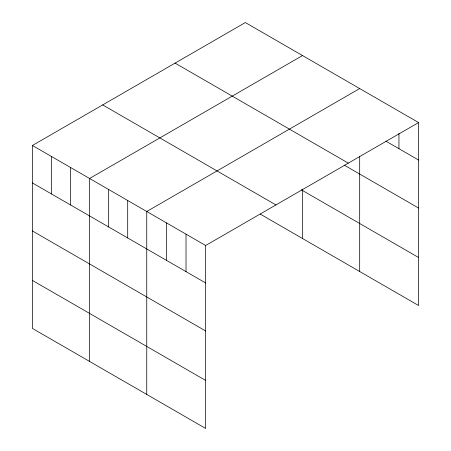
<?xml version="1.0" encoding="UTF-8"?>
<svg xmlns="http://www.w3.org/2000/svg" width="451" height="451" viewBox="0 0 451 451"><rect width="100%" height="100%" fill="white"/><g stroke="black" fill="none" stroke-linecap="round" stroke-linejoin="round"><path stroke-width="0.68" d="M418.584 122.571L205.656 245.502L205.656 428.45L32.416 328.429L32.416 145.481L245.344 22.55L418.584 122.571L418.584 305.519L260.233 214.095M302.514 55.558L89.586 178.489L89.586 361.437M359.684 88.565L146.755 211.496L146.755 394.445M385.859 141.14L418.584 160.037M175.078 63.117L348.319 163.138M344.198 165.1L418.584 208.046M301.324 189.809L418.584 257.51M102.681 104.914L275.922 204.934M32.416 145.481L205.656 245.502M32.416 182.948L205.656 282.969M32.416 230.957L205.656 330.978M32.416 280.421L205.656 380.441M398.949 133.434L398.949 148.7M359.684 156.204L359.684 271.513M302.514 189.121L302.514 238.506M186.021 234.165L186.021 271.632M166.391 222.833L166.391 260.3M127.701 200.492L127.701 237.959M108.64 189.493L108.64 226.96M70.531 167.484L70.531 204.951M51.47 156.486L51.47 193.953"/></g></svg>
